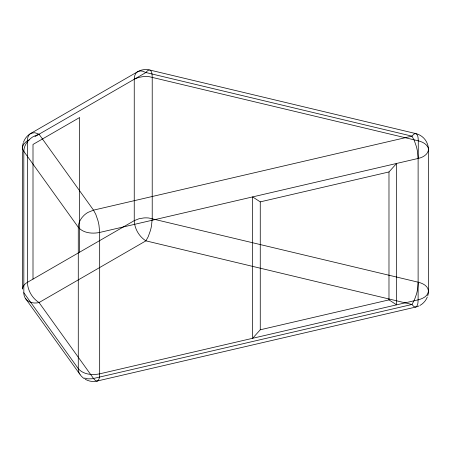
<?xml version="1.0" encoding="UTF-8"?>
<svg xmlns="http://www.w3.org/2000/svg" width="451" height="451" viewBox="0 0 451 451"><rect width="100%" height="100%" fill="white"/><g stroke="black" fill="none" stroke-linecap="round" stroke-linejoin="round"><path stroke-width="0.68" d="M22.55 151.446L22.55 289.08C22.573 286.086 24.935 283.741 27.381 282.349L134.246 220.652L139.139 218.701L143.92 217.929A28.407 28.407 0 0 1 148.83 218.013L418.269 282.213L417.564 289.379A52.434 52.434 0 0 1 416.42 294.311L414.283 300.293L411.96 304.476L93.515 378.474A18.108 18.108 0 0 1 91.841 378.789L87.827 378.857L84.546 378.039M22.55 150.555C21.4 145.712 25.008 141.67 29.168 139.923M25.606 298.72A10.243 10.243 0 0 1 23.835 292.727L23.807 151.333C23.852 146.812 26.248 142.612 29.439 139.534A21.789 21.789 0 0 1 33.436 136.512L39.04 134.223L145.904 72.526L147.607 70.655L149.292 69.911L415.794 133.581C418.353 134.838 418.094 138.389 418.269 140.819L418.269 158.453M388.982 171.955L396.632 163.442L396.632 304.837L388.982 299.881L260.261 329.788L252.616 338.301L252.616 196.912L260.261 201.868L388.982 171.955L388.982 299.881M148.785 69.753A16.49 16.49 0 0 0 137.662 71.709L30.798 133.406C28.21 134.922 27.359 138.141 27.381 140.96L27.381 282.349C27.691 290.388 32.23 298.258 39.04 302.548L93.746 378.795L95.409 380.537L96.813 381.112L415.692 307.075C418.224 305.806 417.936 302.26 418.116 299.842L418.116 158.453L417.429 151.282A53.742 53.742 0 0 0 416.312 146.344L414.227 140.351L411.96 136.151L145.904 72.526L142.431 71.134L140.543 70.937L138.434 71.343M137.662 71.709C135.075 73.225 134.223 76.444 134.246 79.258L134.246 220.652C134.55 228.691 139.094 236.561 145.904 240.851L411.96 304.476L413.855 306.539L415.692 307.075A16.49 16.49 0 0 0 418.945 305.947M97.608 380.943C99.716 379.33 99.53 376.23 99.671 373.84L99.671 232.451L98.983 225.28A53.742 53.742 0 0 0 97.867 220.342L95.781 214.349L93.515 210.149L39.04 134.223L34.75 132.69L31.051 133.27M34.981 136.568L38.831 134.347M134.996 78.852L138.767 77.409L143.238 76.597A28.357 28.357 0 0 1 149.027 76.642L418.269 140.819C421.95 141.738 425.868 143.457 427.779 146.93A5.942 5.942 0 0 1 428.461 149.619L428.45 291.008C428.117 296.194 422.559 298.793 418.116 299.842L99.671 373.84C92.404 375.328 83.396 374.646 78.277 368.653L23.807 292.727M418.269 282.213C422.66 283.279 428.129 285.883 428.45 291.008A16.49 16.49 0 0 1 427.728 295.828M149.743 69.956C152.297 71.213 152.043 74.765 152.218 77.194L152.218 218.588L151.513 225.754A52.434 52.434 0 0 1 150.369 230.686L148.227 236.668L145.904 240.851L39.04 302.548C34.361 303.743 28.616 302.841 25.639 298.697L79.37 373.58M23.807 151.333L78.277 227.259C83.396 233.257 92.404 233.934 99.671 232.451L418.116 158.453C423.021 157.512 429.239 153.898 428.382 148.148A16.49 16.49 0 0 0 415.794 133.581L413.905 134.094L411.96 136.151L93.515 210.149L87.906 212.438A21.789 21.789 0 0 0 83.909 215.46C80.718 218.538 78.322 222.738 78.277 227.259L78.277 368.653A10.243 10.243 0 0 0 80.075 374.646M260.261 201.868L260.261 329.788M79.647 252.171L79.647 117.514L33.002 144.444L33.002 279.101M23.83 151.316A6.348 6.348 0 0 1 22.505 147.691M22.55 147.691A16.49 16.49 0 0 1 23.215 143.052M23.463 142.274A16.49 16.49 0 0 1 30.798 133.406M427.283 297.102A16.49 16.49 0 0 1 419.954 305.434M97.247 381.072A16.49 16.49 0 0 1 85.239 379.274M84.286 378.677A16.49 16.49 0 0 1 80.115 374.623"/></g></svg>
